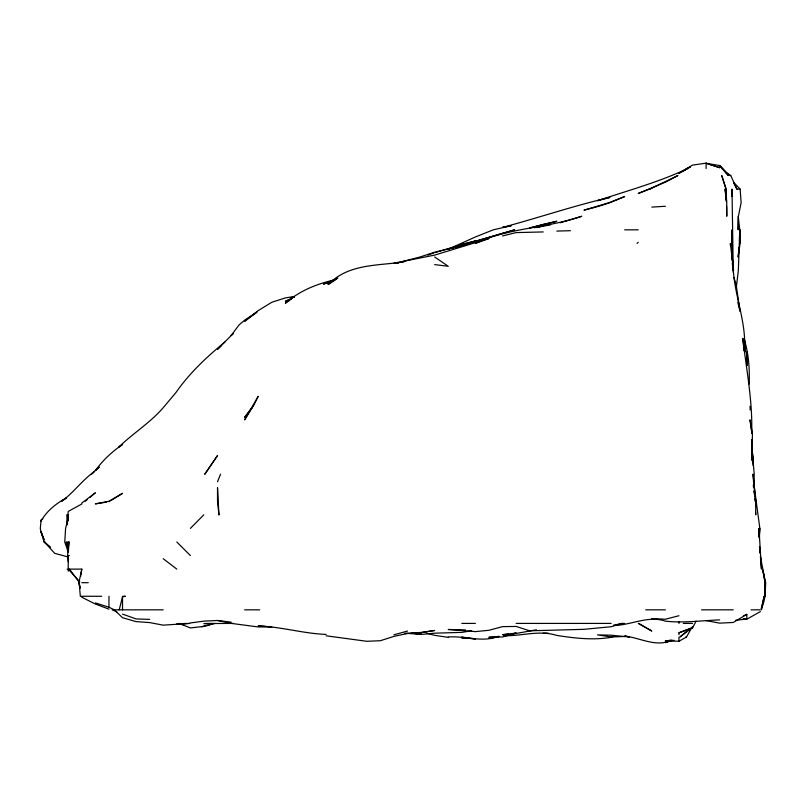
<?xml version="1.0" encoding="UTF-8"?>
<svg xmlns="http://www.w3.org/2000/svg" width="806" height="806" viewBox="0 0 806 806"><rect width="100%" height="100%" fill="white"/><g stroke="black" fill="none" stroke-linecap="round" stroke-linejoin="round"><path stroke-width="1.21" d="M753.066 465.485L751.575 439.572M731.878 196.513L731.989 189.118L733.248 270.544L732.251 256.973L733.42 273.012M739.495 240.934L739.737 229.831L738.236 216.26L738.145 229.831L738.397 216.26L741.137 202.689L740.14 189.118L734.105 182.871M749.187 384.049C749.711 369.077 748.744 353.884 744.27 339.507M759.443 537.038L759.846 528.404L753.872 483.993M744.361 350.741C746.799 322.863 734.518 296.366 733.248 268.68L733.531 270.544L730.397 243.402L730.438 245.87M68.429 551.455L68.963 541.975L68.238 541.975L68.238 551.455M759.846 528.404L759.192 537.038L758.96 528.404L761.458 569.117L760.491 557.47M68.963 541.975L67.543 555.546L68.238 561.681M42.768 518.59L41.086 520.102L40.3 528.404L41.086 532.605L44.108 539.899M739.082 247.099L738.105 256.973L740.089 243.402L739.737 229.831L738.719 226.436M66.797 524.706L68.238 511.427L81.809 503.982M758.849 537.038L759.423 532.111M80.61 576.522L81.809 569.117L67.12 569.117M66.989 524.807L68.238 517.623L65.598 528.404L64.752 541.975L68.238 552.14M761.559 609.84L764.108 596.269L761.247 608.701C769.408 592.007 763.322 573.509 760.39 556.311M736.321 287.51L738.336 270.544L739.807 229.831L739.656 243.402L739.505 235.997M80.116 588.35L78.907 582.688L81.809 569.117M119.197 609.84L122.522 596.873L125.464 596.269L122.522 596.269L122.522 609.84M696.072 621.144L692.535 627.864L678.964 632.781L678.964 634.725M217.519 481.776L220.572 474.119M253.245 406.264L258.232 396.27L244.661 419.835L252.379 407.302M671.559 640.347L665.383 640.901L678.964 641.254L686.531 636.982L691.931 627.3M253.024 406.264L244.661 417.337L252.53 407.181M190.377 528.404L203.787 514.832M637.052 243.402L638.241 242.294M221.187 345.925L217.519 349.27L232.994 333.755M99.088 467.258L95.38 470.603C102.715 460.337 112.145 451.632 122.522 444.499L118.935 446.977C133.534 432.762 151.337 422.102 164.424 406.264L175.829 392.693C189.299 373.309 206.658 356.967 224.854 342.087M99.088 466.996L91.461 474.119L93.415 472.538M232.994 333.885L231.09 335.538L239.16 324.828L244.661 320.143L257.195 311.942M686.238 631.602L679.952 636.982L692.535 627.511L678.964 632.781M85.325 501.261L87.149 499.72M89.889 497.413L95.38 492.788L81.809 503.065M256.298 312.688L244.661 321.241L258.232 310.582L271.813 302.28L285.384 297.898L294.331 296.497M291.389 299.066L285.384 303.217C299.328 290.885 317.111 283.712 335.145 279.732M94.453 471.591C82.212 479.983 73.739 492.718 61.568 501.261L66.334 498.098M337.694 278.09L328.838 284.115C347.114 264.932 374.599 265.597 398.889 262.575M337.684 277.979L327.79 284.115L334.268 280.538M110.805 500.607L122.522 493.363L108.971 501.261L95.38 503.881L106.483 502.118M746.819 617.97L746.819 614.343L733.248 622.464L719.677 623.139L706.106 620.61M108.951 501.725L109.747 501.261M66.052 498.098C56.067 503.559 46.647 511.014 41.086 521.089L41.086 520.102M760.39 611.563L746.819 619.22L743.122 619.21M457.637 245.981L461.818 243.805L455.027 246.989M685.745 169.854L678.964 173.099L690.44 166.822L678.964 173.27L692.535 165.109L706.106 163.155L719.677 167.688L719.677 165.522L706.106 163.296L719.677 167.688M651.812 188.12L677.927 175.537L665.383 182.176L638.241 193.49L651.812 188.201L649.666 189.118M449.375 248.701L475.389 236.964L493.292 229.831L511.165 225.751L502.531 227.393C538.458 217.852 573.66 205.732 609.971 197.42L597.528 200.714C627.904 190.538 658.996 182.136 688.012 168.404M743.424 615.895L746.819 614.343M292.256 298.2L285.384 301.313L291.752 298.593M671.045 640.407C656.054 647.47 639.974 637.798 624.67 636.015L629.476 636.982L611.099 635.199L597.528 634.866L611.099 636.982L614.907 636.236M671.045 640.276L665.383 642.624L672.174 640.226M336.273 278.957L323.428 284.115L330.621 281.899M457.284 246.435L460.679 245.034M461.818 244.561L475.389 240.984L461.818 244.47M427.744 255.028L433.517 253.094M434.666 252.701L465.918 243.402M597.528 206.719L609.88 202.689L624.67 196.553L609.054 202.689L583.957 210.165L596.4 207.011M462.946 245.498L469.858 243.402L448.237 248.983L461.818 245.417M624.67 623.411L622.121 623.411L611.099 626.746L583.957 629.325L529.673 630.806L516.102 626.443L502.531 626.625L488.96 630.282L475.389 631.612L448.237 629.486L465.515 629.909M511.165 633.657L516.102 633.073L502.531 636.952L488.96 637.254L498.138 636.982L488.96 638.009L496.919 636.982C480.85 642.372 464.548 635.733 448.237 636.982M560.21 222.748L581.771 216.26C547.022 228.31 508.979 227.514 475.389 243.402L488.96 238.516L434.666 255.109L393.953 263.199L398.889 262.766M455.027 247.744L461.818 245.84M393.953 634.826L407.524 631.058M536.453 227.624L543.244 225.761L534.197 227.786M669.917 640.226L665.383 641.425L674.028 640.317M678.964 615.734L665.383 619.24L651.812 618.534M502.531 235.946L516.102 232.602L543.244 231.937M396.22 263.23L420.037 256.973L434.666 252.228L461.818 245.598M536.453 629.788L516.102 633.496L502.531 634.675L508.697 633.949M503.659 635.924L516.102 633.073M233.256 623.411L203.948 623.572L212.683 623.441M203.948 625.95L215.172 623.411M613.547 625.255L622.121 623.411M294.341 297.001L290.885 297.686L294.341 297.092M539.546 226.879L550.649 224.824M471.681 630.766L461.818 632.378L434.666 633.184L421.095 634.453L411.231 633.103M495.539 636.8L499.035 636.266M190.377 622.947L203.948 621.134L217.519 620.489L231.09 622.141M613.567 625.486C631.108 625.305 648.024 615.18 665.383 621.144C683.518 623.199 701.573 620.57 719.677 619.885M203.948 626.373L190.377 627.945L179.204 623.411M735.717 620.267L746.819 619.068L743.122 618.937M401.358 262.323L403.826 262.071M611.099 637.355C592.994 640.347 574.779 638.241 556.815 635.42C539.184 629.818 521.522 636.266 503.76 635.722M186.105 623.411L176.806 623.975L189.803 623.411L163.235 625.154L149.664 622.585L136.093 621.617L122.522 617.708L114.341 609.84L108.951 607.23L95.38 602.928M405.055 633.274L421.095 634.09M651.812 207.102L665.383 206.265M412.46 632.871L421.095 632.448L434.666 630.473L421.095 632.65L405.055 633.566M611.099 636.982L624.67 636.508M556.815 231.08L570.386 230.697M543.244 633.163L548.181 633.143M740.14 189.118L736.926 189.118L730.74 175.537L729.712 175.537L719.677 165.633L728.362 175.537L719.677 165.522M624.67 229.831L638.241 229.831M68.238 514.832L67.996 520.998M44.108 539.657L41.086 531.547L44.058 541.975L44.975 541.975M67.543 555.546L69.346 555.546M78.907 582.688L79.623 582.688L69.387 569.117M81.809 582.688L88.267 582.688M101.687 596.269L80.328 596.269L79.149 582.688L80.116 587.624M114.341 609.84L163.235 609.84M244.661 609.84L259.723 609.84M645.697 609.84L665.383 609.84M701.563 609.84L733.248 609.84M751.061 609.84L760.39 609.84M461.818 623.411L475.389 623.411M516.102 623.411L611.099 623.411M683.317 623.411L692.535 623.411M685.825 636.982L686.531 636.982M461.818 638.241L472.921 638.483M149.664 619.381L136.093 618.927L122.522 614.112M326.098 634.423C303.268 633.516 281.133 626.786 258.232 625.919L265.637 626.484M416.158 633.143L421.095 633.456L407.524 633.466L393.953 636.387L380.382 640.71L366.811 641.304L326.098 635.803M268.106 626.675L271.813 626.957L258.232 626.947L231.09 623.37L217.519 620.479M412.46 633.133L417.397 633.677M448.237 637.355L434.666 635.34L426.757 633.254M434.666 264.62L448.237 266.272L434.666 256.973M461.909 636.982L475.389 639.239M68.238 556.996L54.657 553.309L44.431 541.975L50.012 546.921M108.951 609.145L95.38 604.037L81.809 597.236M112.165 609.84L116.769 611.825M638.302 623.411L651.812 631.048L638.695 623.411M725.712 172.504L730.74 175.537M163.235 558.719L176.806 569.117M44.058 541.975L50.244 547.264M176.806 541.975L190.377 555.546M79.734 581.791L68.238 569.117L68.238 571.202M733.772 183.264L736.926 189.118M733.944 277.697L736.049 284.115L739.999 311.257L737.772 302.21M725.541 187.979L721.733 175.537L726.266 189.118L726.528 201.45L725.894 189.118M762.819 570.255L765.7 582.688L765.025 596.269L765.075 582.688L762.778 570.356M754.073 490.159L754.426 492.627M754.789 495.096L755.504 500.032M753.247 485.222L753.6 487.69M68.077 548.433L67.17 541.975L68.117 551.354M731.777 259.441L731.999 229.831L731.657 259.441M732.261 263.139L732.755 266.846M751.202 429.699L750.003 419.835L752.411 433.406L752.069 460.548L751.948 446.977L754.194 474.119L753.953 487.69L753.036 474.119L755.746 501.261L755.726 514.832L755.605 512.364M744.16 350.741L742.789 338.399C746.437 370.095 752.764 401.277 751.655 433.406M744.401 342.107L745.479 351.97L744.381 338.399M726.418 201.45L725.057 189.118L726.74 202.689L726.79 216.26L726.619 206.386M754.003 491.388L754.265 493.856M754.799 498.793L755.061 501.261M66.727 514.832L67.331 520.998M751.857 446.977L753.136 460.548M759.645 546.911L760.179 553.077M759.695 548.151L760.078 553.077M746.819 352.464L747.222 365.541L746.819 351.97M750.074 406.264L750.164 409.962M755.685 501.261L755.766 506.198M706.106 163.155L706.106 168.535M692.535 626.554L692.535 627.864M678.964 621.879L678.964 623.411M678.964 637.214L678.964 641.254M108.951 596.269L108.951 607.23M68.238 555.546L68.238 567.877M213.368 623.411A40.532 40.532 0 0 1 201.52 626.746M183.194 624.781A40.532 40.532 0 0 1 179.768 623.411M217.519 455.551L204.845 474.119L217.519 455.551M502.531 233.347L468.195 243.402L514.661 229.831L502.531 233.347M543.244 224.37L529.673 227.957L556.815 221.257L543.244 224.37M68.238 549.43L66.283 541.975L68.238 549.501M218.93 514.832L217.519 501.261L217.519 487.69L218.93 514.832"/></g></svg>
